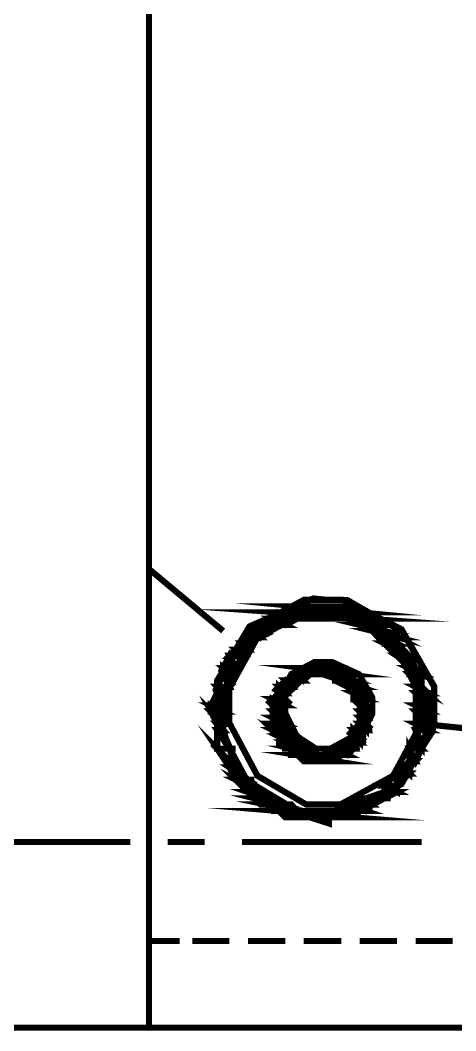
# Model space of a CAD drawing. Extents: x 0 to 210, y 0 to 297.
# Drawn here: x 80.72 to 83.7, y 233.62 to 240.53 of the extents above; entities that cross this region are included whole.
import ezdxf

# ---------------------------------------------------------------- set-up
doc = ezdxf.new("R2010")
doc.units = 0
doc.header["$MEASUREMENT"] = 0
doc.layers.add('C00-00-00-BLACK', color=7, linetype='Continuous')
doc.layers.add('CFF-00-00', color=1, linetype='Continuous')

msp = doc.modelspace()

# ---------------------------------------------------------------- linework, layer by layer
at = {"layer": 'C00-00-00-BLACK', "const_width": 0.0423}
for points in [[(81.6007, 233.641), (81.6007, 253.69)], [(83.5505, 235.844), (83.5505, 235.971), (83.3328, 236.347), (82.9564, 236.564), (82.8312, 236.564), (82.7236, 236.575), (82.2882, 236.384), (82.0663, 236.013), (82.0663, 235.887), (82.0554, 235.781), (82.2456, 235.345), (82.6174, 235.122), (82.743, 235.122), (82.8492, 235.113), (83.2901, 235.282), (83.5395, 235.665), (83.5505, 235.76)], [(83.5505, 235.76), (83.5505, 235.782), (83.5505, 235.829), (83.5505, 235.844)], [(80.2432, 234.91), (81.4737, 234.91)], [(81.7273, 234.91), (81.981, 234.91)], [(82.2357, 234.91), (83.4651, 234.91)], [(81.6007, 234.234), (81.8113, 234.234)], [(81.8967, 234.234), (82.1503, 234.234)], [(82.2773, 234.234), (82.532, 234.234)], [(82.659, 234.234), (82.9151, 234.234)], [(83.0421, 234.234), (83.2954, 234.234)], [(83.4238, 234.234), (83.6771, 234.234)], [(75.7894, 233.641), (89.4457, 233.641)]]:
    msp.add_lwpolyline(points, dxfattribs=at)
for points in [[(83.5505, 235.844), (83.5505, 235.975), (83.3272, 236.365), (82.9222, 236.566), (82.7885, 236.566), (82.6615, 236.566), (82.284, 236.365), (82.0663, 235.975), (82.0663, 235.844), (82.0663, 235.711), (82.284, 235.306), (82.6615, 235.082), (82.7885, 235.082), (82.9222, 235.082), (83.3272, 235.306), (83.5505, 235.711), (83.5505, 235.844)], [(82.9151, 236.521), (82.6188, 236.521), (83.0421, 236.48), (82.9151, 236.521)], [(82.6188, 236.521), (83.0421, 236.48), (82.5334, 236.48), (82.6188, 236.521)], [(82.6188, 236.521), (82.9151, 236.521), (82.5761, 236.521), (82.6188, 236.521)], [(82.8724, 236.521), (82.6188, 236.521), (82.9151, 236.521), (82.8724, 236.521)], [(82.7885, 236.521), (82.8724, 236.521), (82.659, 236.521), (82.7885, 236.521)], [(83.0421, 236.48), (82.4893, 236.48), (83.0848, 236.437), (83.0421, 236.48)], [(83.4651, 235.844), (83.4651, 235.96), (83.2693, 236.307), (82.9084, 236.482), (82.7885, 236.482), (82.6766, 236.482), (82.3419, 236.307), (82.1503, 235.96), (82.1503, 235.844), (82.1503, 235.724), (82.3419, 235.363), (82.6766, 235.166), (82.7885, 235.166), (82.9084, 235.166), (83.2693, 235.363), (83.4651, 235.724), (83.4651, 235.844)], [(83.4651, 235.844), (83.4651, 235.96), (83.2693, 236.307), (82.9084, 236.482), (82.7885, 236.482), (82.6766, 236.482), (82.3419, 236.307), (82.1503, 235.96), (82.1503, 235.844), (82.1503, 235.724), (82.3419, 235.363), (82.6766, 235.166), (82.7885, 235.166), (82.9084, 235.166), (83.2693, 235.363), (83.4651, 235.724), (83.4651, 235.844)], [(82.4466, 236.437), (82.532, 236.394), (82.4039, 236.394), (82.4466, 236.437)], [(82.6163, 236.437), (82.4466, 236.437), (82.532, 236.394), (82.6163, 236.437)], [(82.4893, 236.437), (82.6163, 236.437), (82.4466, 236.437), (82.4893, 236.437)], [(82.4893, 236.48), (83.0848, 236.437), (82.4893, 236.437), (82.4893, 236.48)], [(82.743, 236.437), (82.4893, 236.437), (82.6163, 236.437), (82.743, 236.437)], [(83.0421, 236.48), (82.5334, 236.48), (82.4921, 236.48), (83.0421, 236.48)], [(82.532, 236.48), (83.0421, 236.48), (83.0848, 236.48), (82.532, 236.48)], [(83.0848, 236.437), (82.743, 236.437), (83.0848, 236.437)], [(82.743, 236.437), (83.0848, 236.437), (82.8724, 236.437), (82.743, 236.437)], [(83.1275, 236.437), (82.9991, 236.437), (83.1688, 236.394), (83.1275, 236.437)], [(83.0848, 236.437), (82.8724, 236.437), (83.1275, 236.437), (83.0848, 236.437)], [(82.8724, 236.437), (83.1275, 236.437), (82.9991, 236.437), (82.8724, 236.437)], [(83.0421, 236.394), (83.2115, 236.353), (83.1275, 236.353), (83.0421, 236.394)], [(82.9991, 236.437), (83.1688, 236.394), (83.0421, 236.394), (82.9991, 236.437)], [(82.32, 236.353), (82.3627, 236.31), (82.2773, 236.31), (82.32, 236.353)], [(82.3627, 236.394), (82.4039, 236.353), (82.32, 236.353), (82.3627, 236.394)], [(82.4893, 236.394), (82.3627, 236.394), (82.4039, 236.353), (82.4893, 236.394)], [(82.4438, 236.394), (82.4893, 236.394), (82.4011, 236.394), (82.4438, 236.394)], [(82.532, 236.394), (82.4438, 236.394), (82.4893, 236.394), (82.532, 236.394)], [(83.1688, 236.394), (83.0421, 236.394), (83.2115, 236.353), (83.1688, 236.394)], [(83.1275, 236.353), (83.2954, 236.31), (83.2115, 236.31), (83.1275, 236.353)], [(82.2773, 236.31), (82.2773, 236.267), (82.2357, 236.267), (82.2773, 236.31)], [(82.3627, 236.31), (82.2773, 236.31), (82.2773, 236.267), (82.3627, 236.31)], [(82.4039, 236.353), (82.32, 236.353), (82.3627, 236.31), (82.4039, 236.353)], [(83.2115, 236.353), (83.1275, 236.353), (83.2954, 236.31), (83.2115, 236.353)], [(83.2115, 236.267), (83.3808, 236.183), (83.2954, 236.183), (83.2115, 236.267)], [(83.2954, 236.31), (83.2115, 236.31), (83.2954, 236.267), (83.2954, 236.31)], [(83.2954, 236.183), (83.4238, 236.098), (83.3808, 236.098), (83.2954, 236.183)], [(83.2115, 236.31), (83.2954, 236.267), (83.2115, 236.267), (83.2115, 236.31)], [(82.193, 236.225), (82.2357, 236.183), (82.1503, 236.183), (82.193, 236.225)], [(82.2357, 236.267), (82.2773, 236.225), (82.193, 236.225), (82.2357, 236.267)], [(82.2773, 236.225), (82.193, 236.225), (82.2357, 236.183), (82.2773, 236.225)], [(82.2773, 236.267), (82.2357, 236.267), (82.2773, 236.225), (82.2773, 236.267)], [(83.2954, 236.267), (83.2115, 236.267), (83.3808, 236.183), (83.2954, 236.267)], [(82.1503, 236.183), (82.193, 236.098), (82.1048, 236.098), (82.1503, 236.183)], [(82.2357, 236.183), (82.1503, 236.183), (82.193, 236.098), (82.2357, 236.183)], [(83.3808, 236.183), (83.2954, 236.183), (83.4238, 236.098), (83.3808, 236.183)], [(83.3808, 236.183), (83.2954, 236.183), (83.3808, 236.183)], [(83.2954, 236.183), (83.3808, 236.183), (83.4238, 236.183), (83.2954, 236.183)], [(82.1076, 236.057), (82.1503, 235.971), (82.0663, 235.971), (82.1076, 236.057)], [(82.193, 236.098), (82.1076, 236.098), (82.1503, 236.057), (82.193, 236.098)], [(82.1076, 236.098), (82.1503, 236.057), (82.1076, 236.057), (82.1076, 236.098)], [(82.9151, 236.098), (82.659, 236.098), (82.9578, 236.057), (82.9151, 236.098)], [(83.1275, 235.844), (83.1275, 235.898), (83.0365, 236.057), (82.8506, 236.141), (82.7885, 236.141), (82.7345, 236.141), (82.5733, 236.057), (82.4893, 235.898), (82.4893, 235.844), (82.4893, 235.786), (82.5733, 235.611), (82.7345, 235.505), (82.7885, 235.505), (82.8506, 235.505), (83.0365, 235.611), (83.1275, 235.786), (83.1275, 235.844)], [(83.1275, 235.844), (83.1275, 235.898), (83.0365, 236.057), (82.8506, 236.141), (82.7885, 236.141), (82.7345, 236.141), (82.5733, 236.057), (82.4893, 235.898), (82.4893, 235.844), (82.4893, 235.786), (82.5733, 235.611), (82.7345, 235.505), (82.7885, 235.505), (82.8506, 235.505), (83.0365, 235.611), (83.1275, 235.786), (83.1275, 235.844)], [(83.0848, 235.844), (83.0848, 235.908), (82.8615, 236.098), (82.7885, 236.098), (82.7236, 236.098), (82.532, 235.908), (82.532, 235.844), (82.532, 235.792), (82.6107, 235.634), (82.743, 235.548), (82.7885, 235.548), (82.8407, 235.548), (82.9991, 235.634), (83.0848, 235.792), (83.0848, 235.844)], [(83.0848, 235.844), (83.0848, 235.908), (82.8615, 236.098), (82.7885, 236.098), (82.7236, 236.098), (82.532, 235.908), (82.532, 235.844), (82.532, 235.792), (82.6107, 235.634), (82.743, 235.548), (82.7885, 235.548), (82.8407, 235.548), (82.9991, 235.634), (83.0848, 235.792), (83.0848, 235.844)], [(82.659, 236.098), (82.9578, 236.057), (82.6163, 236.057), (82.659, 236.098)], [(82.6135, 236.057), (82.6562, 236.014), (82.6135, 236.014), (82.6135, 236.057)], [(82.7031, 236.098), (82.8724, 236.098), (82.6615, 236.098), (82.7031, 236.098)], [(82.9151, 236.098), (82.9578, 236.098), (82.6615, 236.098), (82.9151, 236.098)], [(82.9151, 236.098), (82.6615, 236.098), (82.8724, 236.098), (82.9151, 236.098)], [(82.743, 236.098), (82.8312, 236.098), (82.7003, 236.098), (82.743, 236.098)], [(82.8312, 236.098), (82.7031, 236.098), (82.8724, 236.098), (82.8312, 236.098)], [(82.743, 236.098), (82.8312, 236.098), (82.8724, 236.098), (82.743, 236.098)], [(82.8312, 236.098), (82.743, 236.098), (82.8312, 236.098)], [(83.4238, 236.098), (83.3808, 236.098), (83.4651, 236.057), (83.4238, 236.098)], [(83.3808, 236.057), (83.4651, 235.971), (83.4238, 235.971), (83.3808, 236.057)], [(83.3808, 236.098), (83.4651, 236.057), (83.3808, 236.057), (83.3808, 236.098)], [(82.1503, 236.057), (82.1076, 236.057), (82.1503, 235.971), (82.1503, 236.057)], [(82.532, 236.014), (82.5733, 235.971), (82.4893, 235.971), (82.532, 236.014)], [(82.6163, 236.014), (82.532, 236.014), (82.5733, 235.971), (82.6163, 236.014)], [(82.5733, 236.014), (82.659, 236.014), (82.532, 236.014), (82.5733, 236.014)], [(82.6163, 236.014), (82.659, 236.014), (82.532, 236.014), (82.6163, 236.014)], [(82.6163, 236.014), (82.532, 236.014), (82.659, 236.014), (82.6163, 236.014)], [(82.9578, 236.057), (82.6163, 236.057), (82.5733, 236.057), (82.9578, 236.057)], [(82.955, 236.057), (82.9966, 236.057), (82.5733, 236.057), (82.955, 236.057)], [(82.955, 236.057), (82.5733, 236.057), (82.955, 236.057)], [(82.7003, 236.057), (82.743, 236.057), (82.5733, 236.057), (82.7003, 236.057)], [(82.7003, 236.057), (82.5733, 236.057), (82.7885, 236.057), (82.7003, 236.057)], [(82.659, 236.014), (82.5733, 236.014), (82.659, 236.014)], [(82.7003, 236.057), (82.6135, 236.057), (82.6562, 236.014), (82.7003, 236.057)], [(82.6163, 236.057), (82.955, 236.057), (82.9966, 236.057), (82.6163, 236.057)], [(82.9991, 236.057), (82.8724, 236.057), (82.9991, 236.014), (82.9991, 236.057)], [(82.9578, 236.057), (82.7885, 236.057), (82.9578, 236.057)], [(82.7885, 236.057), (82.9578, 236.057), (82.8312, 236.057), (82.7885, 236.057)], [(82.9991, 236.014), (82.9151, 236.014), (83.0421, 235.971), (82.9991, 236.014)], [(82.9578, 236.057), (82.8283, 236.057), (82.9991, 236.057), (82.9578, 236.057)], [(82.8283, 236.057), (82.9991, 236.057), (82.8724, 236.057), (82.8283, 236.057)], [(82.9151, 236.014), (83.0421, 235.971), (82.9578, 235.971), (82.9151, 236.014)], [(82.8724, 236.057), (82.9991, 236.014), (82.8724, 236.014), (82.8724, 236.057)], [(82.9991, 236.014), (82.8724, 236.014), (82.9991, 236.014)], [(82.8724, 236.014), (82.9991, 236.014), (82.9151, 236.014), (82.8724, 236.014)], [(82.9578, 235.971), (83.0421, 235.928), (82.9991, 235.928), (82.9578, 235.971)], [(83.4651, 236.057), (83.3808, 236.057), (83.4651, 235.971), (83.4651, 236.057)], [(82.0663, 235.928), (82.1076, 235.844), (82.0237, 235.844), (82.0663, 235.928)], [(82.1503, 235.971), (82.0663, 235.971), (82.1076, 235.928), (82.1503, 235.971)], [(82.0663, 235.971), (82.1076, 235.928), (82.0663, 235.928), (82.0663, 235.971)], [(82.5733, 235.971), (82.4893, 235.971), (82.532, 235.928), (82.5733, 235.971)], [(82.4893, 235.971), (82.532, 235.928), (82.4893, 235.928), (82.4893, 235.971)], [(82.5733, 235.971), (82.4893, 235.971), (82.5733, 235.971)], [(82.4893, 235.971), (82.5733, 235.971), (82.6163, 235.971), (82.4893, 235.971)], [(83.0421, 235.971), (82.9578, 235.971), (83.0421, 235.928), (83.0421, 235.971)], [(83.0421, 235.971), (82.9578, 235.971), (83.0421, 235.971)], [(82.9578, 235.971), (83.0421, 235.971), (83.0848, 235.971), (82.9578, 235.971)], [(83.4651, 235.971), (83.4238, 235.971), (83.5078, 235.928), (83.4651, 235.971)], [(83.4238, 235.971), (83.5078, 235.928), (83.4238, 235.928), (83.4238, 235.971)], [(83.4238, 235.928), (83.5078, 235.844), (83.4238, 235.844), (83.4238, 235.928)], [(82.0237, 235.802), (82.1076, 235.718), (82.0663, 235.718), (82.0237, 235.802)], [(82.1076, 235.928), (82.0663, 235.928), (82.1076, 235.844), (82.1076, 235.928)], [(82.532, 235.887), (82.4466, 235.887), (82.532, 235.844), (82.532, 235.887)], [(82.4893, 235.928), (82.532, 235.887), (82.4466, 235.887), (82.4893, 235.928)], [(82.4466, 235.887), (82.532, 235.844), (82.4466, 235.844), (82.4466, 235.887)], [(82.532, 235.928), (82.4893, 235.928), (82.532, 235.887), (82.532, 235.928)], [(82.4893, 235.928), (82.532, 235.928), (82.5733, 235.928), (82.4893, 235.928)], [(82.532, 235.928), (82.5733, 235.928), (82.4893, 235.928), (82.532, 235.928)], [(83.0848, 235.928), (82.9991, 235.928), (83.0848, 235.887), (83.0848, 235.928)], [(82.9991, 235.928), (83.0848, 235.887), (82.9991, 235.887), (82.9991, 235.928)], [(83.0848, 235.928), (83.1275, 235.928), (82.9991, 235.928), (83.0848, 235.928)], [(83.0848, 235.928), (82.9991, 235.928), (83.0421, 235.928), (83.0848, 235.928)], [(83.0848, 235.887), (82.9991, 235.887), (83.0848, 235.887)], [(82.9991, 235.887), (83.0848, 235.887), (83.0421, 235.887), (82.9991, 235.887)], [(83.0848, 235.887), (83.0421, 235.887), (83.0848, 235.844), (83.0848, 235.887)], [(83.0421, 235.887), (83.0848, 235.844), (83.0421, 235.844), (83.0421, 235.887)], [(83.5078, 235.928), (83.4238, 235.928), (83.5078, 235.844), (83.5078, 235.928)], [(82.1076, 235.844), (82.0237, 235.844), (82.1076, 235.802), (82.1076, 235.844)], [(82.0237, 235.844), (82.1076, 235.802), (82.0237, 235.802), (82.0237, 235.844)], [(82.532, 235.844), (82.4466, 235.844), (82.4893, 235.802), (82.532, 235.844)], [(82.4466, 235.844), (82.4893, 235.802), (82.4466, 235.802), (82.4466, 235.844)], [(82.4466, 235.844), (82.532, 235.844), (82.5733, 235.844), (82.4466, 235.844)], [(82.532, 235.844), (82.5733, 235.844), (82.4466, 235.844), (82.532, 235.844)], [(82.4466, 235.802), (82.4893, 235.76), (82.4466, 235.76), (82.4466, 235.802)], [(83.0848, 235.844), (83.0421, 235.844), (83.0848, 235.802), (83.0848, 235.844)], [(83.0421, 235.844), (83.0848, 235.802), (83.0421, 235.802), (83.0421, 235.844)], [(83.0421, 235.802), (83.0848, 235.76), (83.0421, 235.76), (83.0421, 235.802)], [(83.5078, 235.844), (83.4238, 235.844), (83.5078, 235.802), (83.5078, 235.844)], [(83.4238, 235.844), (83.5078, 235.802), (83.4238, 235.802), (83.4238, 235.844)], [(83.4238, 235.802), (83.5078, 235.718), (83.4238, 235.718), (83.4238, 235.802)], [(82.1076, 235.802), (82.0237, 235.802), (82.1076, 235.718), (82.1076, 235.802)], [(82.0663, 235.718), (82.1076, 235.675), (82.0663, 235.675), (82.0663, 235.718)], [(82.4893, 235.76), (82.4466, 235.76), (82.532, 235.718), (82.4893, 235.76)], [(82.4893, 235.802), (82.4466, 235.802), (82.4893, 235.76), (82.4893, 235.802)], [(82.4893, 235.802), (82.4466, 235.802), (82.4893, 235.802)], [(82.4466, 235.802), (82.4893, 235.802), (82.532, 235.802), (82.4466, 235.802)], [(82.4466, 235.76), (82.532, 235.718), (82.4466, 235.718), (82.4466, 235.76)], [(83.0848, 235.802), (83.0421, 235.802), (83.0848, 235.76), (83.0848, 235.802)], [(83.0848, 235.76), (83.0421, 235.76), (83.0848, 235.718), (83.0848, 235.76)], [(83.0848, 235.802), (83.0421, 235.802), (83.0848, 235.802)], [(83.0421, 235.802), (83.0848, 235.802), (83.1275, 235.802), (83.0421, 235.802)], [(83.0421, 235.76), (83.0848, 235.718), (83.0421, 235.718), (83.0421, 235.76)], [(83.0848, 235.76), (83.0421, 235.76), (83.0848, 235.76)], [(83.0421, 235.76), (83.0848, 235.76), (83.1275, 235.76), (83.0421, 235.76)], [(83.5078, 235.802), (83.4238, 235.802), (83.5078, 235.718), (83.5078, 235.802)], [(83.4238, 235.675), (83.4651, 235.591), (83.4238, 235.591), (83.4238, 235.675)], [(82.0663, 235.548), (82.193, 235.421), (82.1503, 235.421), (82.0663, 235.548)], [(82.1076, 235.718), (82.0663, 235.718), (82.1076, 235.675), (82.1076, 235.718)], [(82.1076, 235.675), (82.0663, 235.675), (82.1503, 235.548), (82.1076, 235.675)], [(82.0663, 235.675), (82.1503, 235.548), (82.0663, 235.548), (82.0663, 235.675)], [(82.4466, 235.675), (82.532, 235.632), (82.4893, 235.632), (82.4466, 235.675)], [(82.532, 235.718), (82.4466, 235.718), (82.532, 235.675), (82.532, 235.718)], [(82.532, 235.675), (82.4466, 235.675), (82.532, 235.632), (82.532, 235.675)], [(82.4466, 235.718), (82.532, 235.675), (82.4466, 235.675), (82.4466, 235.718)], [(82.4466, 235.675), (82.532, 235.675), (82.5733, 235.675), (82.4466, 235.675)], [(82.532, 235.675), (82.5733, 235.675), (82.4466, 235.675), (82.532, 235.675)], [(83.0421, 235.718), (83.0848, 235.675), (82.9991, 235.675), (83.0421, 235.718)], [(83.0848, 235.675), (82.9991, 235.675), (83.0421, 235.632), (83.0848, 235.675)], [(82.9991, 235.675), (83.0421, 235.632), (82.9991, 235.632), (82.9991, 235.675)], [(82.9991, 235.675), (83.0848, 235.675), (83.1275, 235.675), (82.9991, 235.675)], [(83.0848, 235.675), (83.1275, 235.675), (82.9991, 235.675), (83.0848, 235.675)], [(83.0848, 235.718), (83.0421, 235.718), (83.0848, 235.675), (83.0848, 235.718)], [(83.5078, 235.718), (83.4238, 235.718), (83.5078, 235.675), (83.5078, 235.718)], [(83.5078, 235.675), (83.4238, 235.675), (83.4651, 235.591), (83.5078, 235.675)], [(83.4238, 235.718), (83.5078, 235.675), (83.4238, 235.675), (83.4238, 235.718)], [(82.5733, 235.632), (82.4893, 235.632), (82.5733, 235.591), (82.5733, 235.632)], [(82.4893, 235.632), (82.5733, 235.591), (82.4893, 235.591), (82.4893, 235.632)], [(82.5733, 235.632), (82.6163, 235.632), (82.4893, 235.632), (82.5733, 235.632)], [(82.5733, 235.632), (82.4893, 235.632), (82.532, 235.632), (82.5733, 235.632)], [(82.532, 235.591), (82.6163, 235.548), (82.532, 235.548), (82.532, 235.591)], [(82.9578, 235.591), (82.9991, 235.548), (82.9151, 235.548), (82.9578, 235.591)], [(82.9991, 235.632), (83.0421, 235.591), (82.9578, 235.591), (82.9991, 235.632)], [(83.0421, 235.632), (82.9991, 235.632), (83.0421, 235.591), (83.0421, 235.632)], [(83.0421, 235.632), (82.9991, 235.632), (83.0421, 235.632)], [(82.9991, 235.632), (83.0421, 235.632), (83.0848, 235.632), (82.9991, 235.632)], [(83.4238, 235.591), (83.4651, 235.548), (83.3808, 235.548), (83.4238, 235.591)], [(83.3808, 235.548), (83.4238, 235.463), (83.3808, 235.463), (83.3808, 235.548)], [(82.1503, 235.548), (82.0663, 235.548), (82.193, 235.421), (82.1503, 235.548)], [(82.0663, 235.548), (82.1503, 235.548), (82.193, 235.548), (82.0663, 235.548)], [(82.1503, 235.548), (82.193, 235.548), (82.0663, 235.548), (82.1503, 235.548)], [(82.743, 235.548), (82.5733, 235.548), (82.743, 235.505), (82.743, 235.548)], [(82.6163, 235.591), (82.532, 235.591), (82.6163, 235.548), (82.6163, 235.591)], [(82.5733, 235.591), (82.4893, 235.591), (82.6163, 235.591), (82.5733, 235.591)], [(82.4893, 235.591), (82.6163, 235.591), (82.532, 235.591), (82.4893, 235.591)], [(82.659, 235.548), (82.5292, 235.548), (82.7003, 235.548), (82.659, 235.548)], [(82.5292, 235.548), (82.7003, 235.548), (82.5733, 235.548), (82.5292, 235.548)], [(82.659, 235.548), (82.7003, 235.548), (82.532, 235.548), (82.659, 235.548)], [(82.659, 235.548), (82.532, 235.548), (82.6163, 235.548), (82.659, 235.548)], [(82.5733, 235.548), (82.743, 235.505), (82.5733, 235.505), (82.5733, 235.548)], [(82.743, 235.548), (82.7857, 235.548), (82.5733, 235.548), (82.743, 235.548)], [(82.743, 235.548), (82.5733, 235.548), (82.7003, 235.548), (82.743, 235.548)], [(82.8724, 235.548), (82.9578, 235.505), (82.7885, 235.505), (82.8724, 235.548)], [(82.9991, 235.548), (82.8724, 235.548), (82.9578, 235.505), (82.9991, 235.548)], [(82.9151, 235.548), (82.9991, 235.548), (82.8724, 235.548), (82.9151, 235.548)], [(82.9991, 235.548), (82.8724, 235.548), (82.9991, 235.548)], [(82.8724, 235.548), (82.9991, 235.548), (83.0421, 235.548), (82.8724, 235.548)], [(82.9991, 235.548), (82.9151, 235.548), (82.9991, 235.548)], [(83.0421, 235.591), (82.9578, 235.591), (82.9991, 235.548), (83.0421, 235.591)], [(83.0421, 235.591), (82.9578, 235.591), (83.0421, 235.591)], [(82.9578, 235.591), (83.0421, 235.591), (83.0848, 235.591), (82.9578, 235.591)], [(83.4651, 235.548), (83.3808, 235.548), (83.4238, 235.463), (83.4651, 235.548)], [(83.4651, 235.591), (83.4238, 235.591), (83.4651, 235.548), (83.4651, 235.591)], [(82.1503, 235.421), (82.2773, 235.336), (82.193, 235.336), (82.1503, 235.421)], [(82.9151, 235.505), (82.6163, 235.505), (82.8724, 235.463), (82.9151, 235.505)], [(82.5733, 235.505), (82.743, 235.505), (82.7885, 235.505), (82.5733, 235.505)], [(82.743, 235.505), (82.7885, 235.505), (82.5733, 235.505), (82.743, 235.505)], [(82.9578, 235.505), (82.5733, 235.505), (82.9151, 235.505), (82.9578, 235.505)], [(82.5733, 235.505), (82.9151, 235.505), (82.6163, 235.505), (82.5733, 235.505)], [(82.6163, 235.505), (82.8724, 235.463), (82.659, 235.463), (82.6163, 235.505)], [(82.9151, 235.505), (82.6163, 235.505), (82.9151, 235.505)], [(82.6163, 235.505), (82.9151, 235.505), (82.9578, 235.505), (82.6163, 235.505)], [(82.8724, 235.463), (82.659, 235.463), (82.7003, 235.463), (82.8724, 235.463)], [(82.659, 235.463), (82.8724, 235.463), (82.9151, 235.463), (82.659, 235.463)], [(82.8312, 235.463), (82.743, 235.463), (82.7003, 235.463), (82.8312, 235.463)], [(82.7003, 235.463), (82.8724, 235.463), (82.8312, 235.463), (82.7003, 235.463)], [(82.7885, 235.505), (82.9578, 235.505), (82.743, 235.505), (82.7885, 235.505)], [(82.8312, 235.463), (82.8724, 235.463), (82.743, 235.463), (82.8312, 235.463)], [(82.9578, 235.505), (82.7885, 235.505), (82.9578, 235.505)], [(83.3808, 235.463), (83.3808, 235.421), (83.3381, 235.421), (83.3808, 235.463)], [(83.4238, 235.463), (83.3808, 235.463), (83.3808, 235.421), (83.4238, 235.463)], [(82.193, 235.421), (82.1503, 235.421), (82.2773, 235.336), (82.193, 235.421)], [(82.193, 235.421), (82.1503, 235.421), (82.193, 235.421)], [(82.1503, 235.421), (82.193, 235.421), (82.2357, 235.421), (82.1503, 235.421)], [(83.2954, 235.379), (83.2954, 235.295), (83.2115, 235.295), (83.2954, 235.379)], [(83.3381, 235.421), (83.3808, 235.379), (83.2954, 235.379), (83.3381, 235.421)], [(83.3808, 235.421), (83.3381, 235.421), (83.3808, 235.379), (83.3808, 235.421)], [(82.193, 235.336), (82.3627, 235.252), (82.2773, 235.252), (82.193, 235.336)], [(82.2773, 235.336), (82.193, 235.336), (82.3627, 235.252), (82.2773, 235.336)], [(82.2773, 235.336), (82.193, 235.336), (82.2773, 235.336)], [(82.193, 235.336), (82.2773, 235.336), (82.32, 235.336), (82.193, 235.336)], [(83.3808, 235.379), (83.2954, 235.379), (83.2954, 235.295), (83.3808, 235.379)], [(82.2773, 235.252), (82.4039, 235.209), (82.32, 235.209), (82.2773, 235.252)], [(83.2115, 235.252), (83.2115, 235.209), (83.0848, 235.209), (83.2115, 235.252)], [(83.2954, 235.295), (83.2115, 235.295), (83.2954, 235.252), (83.2954, 235.295)], [(83.2115, 235.295), (83.2954, 235.252), (83.2115, 235.252), (83.2115, 235.295)], [(82.3627, 235.252), (82.2773, 235.252), (82.4039, 235.209), (82.3627, 235.252)], [(82.4039, 235.209), (82.32, 235.209), (82.4893, 235.166), (82.4039, 235.209)], [(82.32, 235.209), (82.4893, 235.166), (82.3627, 235.166), (82.32, 235.209)], [(83.0848, 235.209), (83.1275, 235.166), (82.9578, 235.166), (83.0848, 235.209)], [(83.2115, 235.209), (83.0848, 235.209), (83.1275, 235.166), (83.2115, 235.209)], [(83.2115, 235.209), (83.0848, 235.209), (83.2115, 235.209)], [(83.0848, 235.209), (83.2115, 235.209), (83.2541, 235.209), (83.0848, 235.209)], [(83.2954, 235.252), (83.2115, 235.252), (83.2115, 235.209), (83.2954, 235.252)], [(83.0421, 235.122), (82.4893, 235.122), (82.9991, 235.079), (83.0421, 235.122)], [(82.5733, 235.166), (82.4039, 235.166), (82.6163, 235.122), (82.5733, 235.166)], [(82.4039, 235.166), (82.6163, 235.122), (82.4466, 235.122), (82.4039, 235.166)], [(82.4893, 235.166), (82.3627, 235.166), (82.5761, 235.166), (82.4893, 235.166)], [(82.3627, 235.166), (82.5761, 235.166), (82.4039, 235.166), (82.3627, 235.166)], [(82.6163, 235.122), (82.4466, 235.122), (82.7003, 235.122), (82.6163, 235.122)], [(82.4466, 235.122), (82.7003, 235.122), (82.4893, 235.122), (82.4466, 235.122)], [(82.4893, 235.122), (82.9991, 235.079), (82.532, 235.079), (82.4893, 235.122)], [(82.743, 235.122), (82.7857, 235.122), (82.4893, 235.122), (82.743, 235.122)], [(82.743, 235.122), (82.4893, 235.122), (82.7003, 235.122), (82.743, 235.122)], [(82.8724, 235.122), (83.0421, 235.122), (82.743, 235.122), (82.8724, 235.122)], [(82.9578, 235.166), (83.0848, 235.122), (82.8724, 235.122), (82.9578, 235.166)], [(83.1275, 235.166), (82.9578, 235.166), (83.0848, 235.122), (83.1275, 235.166)], [(83.0848, 235.122), (82.8724, 235.122), (83.0848, 235.122)], [(82.8724, 235.122), (83.0848, 235.122), (83.1275, 235.122), (82.8724, 235.122)], [(83.0848, 235.122), (82.8724, 235.122), (83.0421, 235.122), (83.0848, 235.122)], [(82.9991, 235.079), (82.532, 235.079), (82.9578, 235.079), (82.9991, 235.079)], [(82.532, 235.079), (82.9578, 235.079), (82.5733, 235.079), (82.532, 235.079)], [(82.5733, 235.079), (82.7003, 235.079), (82.8312, 235.079), (82.5733, 235.079)], [(82.5733, 235.079), (82.9578, 235.079), (82.8312, 235.079), (82.5733, 235.079)], [(82.7003, 235.079), (82.8312, 235.079), (82.8312, 235.037), (82.7003, 235.079)]]:
    msp.add_lwpolyline(points, close=True, dxfattribs=at)
at = {"layer": 'C00-00-00-BLACK'}
for points in [[(82.6188, 236.521), (83.0421, 236.48), (82.5334, 236.48), (82.6188, 236.521)], [(82.6188, 236.521), (82.9151, 236.521), (82.5761, 236.521), (82.6188, 236.521)], [(82.8724, 236.521), (82.6188, 236.521), (82.9151, 236.521), (82.8724, 236.521)], [(82.9151, 236.521), (82.6188, 236.521), (83.0421, 236.48), (82.9151, 236.521)], [(82.7885, 236.521), (82.8724, 236.521), (82.659, 236.521), (82.7885, 236.521)], [(83.0421, 236.48), (82.4893, 236.48), (83.0848, 236.437), (83.0421, 236.48)], [(82.4893, 236.48), (83.0848, 236.437), (82.4893, 236.437), (82.4893, 236.48)], [(83.0421, 236.48), (82.5334, 236.48), (82.4921, 236.48), (83.0421, 236.48)], [(82.532, 236.48), (83.0421, 236.48), (83.0848, 236.48), (82.532, 236.48)], [(82.3627, 236.394), (82.4039, 236.353), (82.32, 236.353), (82.3627, 236.394)], [(82.4893, 236.394), (82.3627, 236.394), (82.4039, 236.353), (82.4893, 236.394)], [(82.4438, 236.394), (82.4893, 236.394), (82.4011, 236.394), (82.4438, 236.394)], [(82.4466, 236.437), (82.532, 236.394), (82.4039, 236.394), (82.4466, 236.437)], [(82.532, 236.394), (82.4438, 236.394), (82.4893, 236.394), (82.532, 236.394)], [(82.4893, 236.437), (82.6163, 236.437), (82.4466, 236.437), (82.4893, 236.437)], [(82.6163, 236.437), (82.4466, 236.437), (82.532, 236.394), (82.6163, 236.437)], [(82.743, 236.437), (82.4893, 236.437), (82.6163, 236.437), (82.743, 236.437)], [(83.0848, 236.437), (82.743, 236.437), (83.0848, 236.437)], [(82.743, 236.437), (83.0848, 236.437), (82.8724, 236.437), (82.743, 236.437)], [(83.0848, 236.437), (82.8724, 236.437), (83.1275, 236.437), (83.0848, 236.437)], [(82.8724, 236.437), (83.1275, 236.437), (82.9991, 236.437), (82.8724, 236.437)], [(83.1275, 236.437), (82.9991, 236.437), (83.1688, 236.394), (83.1275, 236.437)], [(82.9991, 236.437), (83.1688, 236.394), (83.0421, 236.394), (82.9991, 236.437)], [(83.1688, 236.394), (83.0421, 236.394), (83.2115, 236.353), (83.1688, 236.394)], [(83.0421, 236.394), (83.2115, 236.353), (83.1275, 236.353), (83.0421, 236.394)], [(82.32, 236.353), (82.3627, 236.31), (82.2773, 236.31), (82.32, 236.353)], [(82.4039, 236.353), (82.32, 236.353), (82.3627, 236.31), (82.4039, 236.353)], [(83.2115, 236.353), (83.1275, 236.353), (83.2954, 236.31), (83.2115, 236.353)], [(83.1275, 236.353), (83.2954, 236.31), (83.2115, 236.31), (83.1275, 236.353)], [(82.2357, 236.267), (82.2773, 236.225), (82.193, 236.225), (82.2357, 236.267)], [(82.2773, 236.31), (82.2773, 236.267), (82.2357, 236.267), (82.2773, 236.31)], [(82.2773, 236.267), (82.2357, 236.267), (82.2773, 236.225), (82.2773, 236.267)], [(82.3627, 236.31), (82.2773, 236.31), (82.2773, 236.267), (82.3627, 236.31)], [(83.2954, 236.31), (83.2115, 236.31), (83.2954, 236.267), (83.2954, 236.31)], [(83.2115, 236.31), (83.2954, 236.267), (83.2115, 236.267), (83.2115, 236.31)], [(83.2954, 236.267), (83.2115, 236.267), (83.3808, 236.183), (83.2954, 236.267)], [(83.2115, 236.267), (83.3808, 236.183), (83.2954, 236.183), (83.2115, 236.267)], [(82.1503, 236.183), (82.193, 236.098), (82.1048, 236.098), (82.1503, 236.183)], [(82.193, 236.225), (82.2357, 236.183), (82.1503, 236.183), (82.193, 236.225)], [(82.2357, 236.183), (82.1503, 236.183), (82.193, 236.098), (82.2357, 236.183)], [(82.2773, 236.225), (82.193, 236.225), (82.2357, 236.183), (82.2773, 236.225)], [(83.3808, 236.183), (83.2954, 236.183), (83.3808, 236.183)], [(83.2954, 236.183), (83.3808, 236.183), (83.4238, 236.183), (83.2954, 236.183)], [(83.3808, 236.183), (83.2954, 236.183), (83.4238, 236.098), (83.3808, 236.183)], [(83.2954, 236.183), (83.4238, 236.098), (83.3808, 236.098), (83.2954, 236.183)], [(82.1076, 236.057), (82.1503, 235.971), (82.0663, 235.971), (82.1076, 236.057)], [(82.193, 236.098), (82.1076, 236.098), (82.1503, 236.057), (82.193, 236.098)], [(82.1076, 236.098), (82.1503, 236.057), (82.1076, 236.057), (82.1076, 236.098)], [(82.1503, 236.057), (82.1076, 236.057), (82.1503, 235.971), (82.1503, 236.057)], [(82.9578, 236.057), (82.6163, 236.057), (82.5733, 236.057), (82.9578, 236.057)], [(82.955, 236.057), (82.9966, 236.057), (82.5733, 236.057), (82.955, 236.057)], [(82.955, 236.057), (82.5733, 236.057), (82.955, 236.057)], [(82.7003, 236.057), (82.743, 236.057), (82.5733, 236.057), (82.7003, 236.057)], [(82.7003, 236.057), (82.5733, 236.057), (82.7885, 236.057), (82.7003, 236.057)], [(82.7003, 236.057), (82.6135, 236.057), (82.6562, 236.014), (82.7003, 236.057)], [(82.6135, 236.057), (82.6562, 236.014), (82.6135, 236.014), (82.6135, 236.057)], [(82.659, 236.098), (82.9578, 236.057), (82.6163, 236.057), (82.659, 236.098)], [(82.6163, 236.057), (82.955, 236.057), (82.9966, 236.057), (82.6163, 236.057)], [(82.9151, 236.098), (82.659, 236.098), (82.9578, 236.057), (82.9151, 236.098)], [(82.7031, 236.098), (82.8724, 236.098), (82.6615, 236.098), (82.7031, 236.098)], [(82.9151, 236.098), (82.9578, 236.098), (82.6615, 236.098), (82.9151, 236.098)], [(82.9151, 236.098), (82.6615, 236.098), (82.8724, 236.098), (82.9151, 236.098)], [(82.743, 236.098), (82.8312, 236.098), (82.7003, 236.098), (82.743, 236.098)], [(82.8312, 236.098), (82.7031, 236.098), (82.8724, 236.098), (82.8312, 236.098)], [(82.743, 236.098), (82.8312, 236.098), (82.8724, 236.098), (82.743, 236.098)], [(82.8312, 236.098), (82.743, 236.098), (82.8312, 236.098)], [(82.9578, 236.057), (82.7885, 236.057), (82.9578, 236.057)], [(82.7885, 236.057), (82.9578, 236.057), (82.8312, 236.057), (82.7885, 236.057)], [(82.9578, 236.057), (82.8283, 236.057), (82.9991, 236.057), (82.9578, 236.057)], [(82.8283, 236.057), (82.9991, 236.057), (82.8724, 236.057), (82.8283, 236.057)], [(82.9991, 236.057), (82.8724, 236.057), (82.9991, 236.014), (82.9991, 236.057)], [(82.8724, 236.057), (82.9991, 236.014), (82.8724, 236.014), (82.8724, 236.057)], [(83.4238, 236.098), (83.3808, 236.098), (83.4651, 236.057), (83.4238, 236.098)], [(83.3808, 236.098), (83.4651, 236.057), (83.3808, 236.057), (83.3808, 236.098)], [(83.4651, 236.057), (83.3808, 236.057), (83.4651, 235.971), (83.4651, 236.057)], [(83.3808, 236.057), (83.4651, 235.971), (83.4238, 235.971), (83.3808, 236.057)], [(82.1503, 235.971), (82.0663, 235.971), (82.1076, 235.928), (82.1503, 235.971)], [(82.0663, 235.971), (82.1076, 235.928), (82.0663, 235.928), (82.0663, 235.971)], [(82.532, 236.014), (82.5733, 235.971), (82.4893, 235.971), (82.532, 236.014)], [(82.5733, 235.971), (82.4893, 235.971), (82.5733, 235.971)], [(82.4893, 235.971), (82.5733, 235.971), (82.6163, 235.971), (82.4893, 235.971)], [(82.5733, 235.971), (82.4893, 235.971), (82.532, 235.928), (82.5733, 235.971)], [(82.4893, 235.971), (82.532, 235.928), (82.4893, 235.928), (82.4893, 235.971)], [(82.5733, 236.014), (82.659, 236.014), (82.532, 236.014), (82.5733, 236.014)], [(82.6163, 236.014), (82.659, 236.014), (82.532, 236.014), (82.6163, 236.014)], [(82.6163, 236.014), (82.532, 236.014), (82.659, 236.014), (82.6163, 236.014)], [(82.6163, 236.014), (82.532, 236.014), (82.5733, 235.971), (82.6163, 236.014)], [(82.659, 236.014), (82.5733, 236.014), (82.659, 236.014)], [(82.9991, 236.014), (82.8724, 236.014), (82.9991, 236.014)], [(82.8724, 236.014), (82.9991, 236.014), (82.9151, 236.014), (82.8724, 236.014)], [(82.9991, 236.014), (82.9151, 236.014), (83.0421, 235.971), (82.9991, 236.014)], [(82.9151, 236.014), (83.0421, 235.971), (82.9578, 235.971), (82.9151, 236.014)], [(83.0421, 235.971), (82.9578, 235.971), (83.0421, 235.971)], [(82.9578, 235.971), (83.0421, 235.971), (83.0848, 235.971), (82.9578, 235.971)], [(83.0421, 235.971), (82.9578, 235.971), (83.0421, 235.928), (83.0421, 235.971)], [(82.9578, 235.971), (83.0421, 235.928), (82.9991, 235.928), (82.9578, 235.971)], [(83.4651, 235.971), (83.4238, 235.971), (83.5078, 235.928), (83.4651, 235.971)], [(83.4238, 235.971), (83.5078, 235.928), (83.4238, 235.928), (83.4238, 235.971)], [(82.0663, 235.928), (82.1076, 235.844), (82.0237, 235.844), (82.0663, 235.928)], [(82.1076, 235.928), (82.0663, 235.928), (82.1076, 235.844), (82.1076, 235.928)], [(82.4893, 235.928), (82.532, 235.887), (82.4466, 235.887), (82.4893, 235.928)], [(82.4893, 235.928), (82.532, 235.928), (82.5733, 235.928), (82.4893, 235.928)], [(82.532, 235.928), (82.5733, 235.928), (82.4893, 235.928), (82.532, 235.928)], [(82.532, 235.928), (82.4893, 235.928), (82.532, 235.887), (82.532, 235.928)], [(83.0848, 235.928), (83.1275, 235.928), (82.9991, 235.928), (83.0848, 235.928)], [(83.0848, 235.928), (82.9991, 235.928), (83.0421, 235.928), (83.0848, 235.928)], [(83.0848, 235.928), (82.9991, 235.928), (83.0848, 235.887), (83.0848, 235.928)], [(82.9991, 235.928), (83.0848, 235.887), (82.9991, 235.887), (82.9991, 235.928)], [(83.5078, 235.928), (83.4238, 235.928), (83.5078, 235.844), (83.5078, 235.928)], [(83.4238, 235.928), (83.5078, 235.844), (83.4238, 235.844), (83.4238, 235.928)], [(82.1076, 235.844), (82.0237, 235.844), (82.1076, 235.802), (82.1076, 235.844)], [(82.0237, 235.844), (82.1076, 235.802), (82.0237, 235.802), (82.0237, 235.844)], [(82.532, 235.887), (82.4466, 235.887), (82.532, 235.844), (82.532, 235.887)], [(82.4466, 235.887), (82.532, 235.844), (82.4466, 235.844), (82.4466, 235.887)], [(82.4466, 235.844), (82.532, 235.844), (82.5733, 235.844), (82.4466, 235.844)], [(82.532, 235.844), (82.5733, 235.844), (82.4466, 235.844), (82.532, 235.844)], [(82.532, 235.844), (82.4466, 235.844), (82.4893, 235.802), (82.532, 235.844)], [(82.4466, 235.844), (82.4893, 235.802), (82.4466, 235.802), (82.4466, 235.844)], [(83.0848, 235.887), (82.9991, 235.887), (83.0848, 235.887)], [(82.9991, 235.887), (83.0848, 235.887), (83.0421, 235.887), (82.9991, 235.887)], [(83.0848, 235.887), (83.0421, 235.887), (83.0848, 235.844), (83.0848, 235.887)], [(83.0421, 235.887), (83.0848, 235.844), (83.0421, 235.844), (83.0421, 235.887)], [(83.0848, 235.844), (83.0421, 235.844), (83.0848, 235.802), (83.0848, 235.844)], [(83.0421, 235.844), (83.0848, 235.802), (83.0421, 235.802), (83.0421, 235.844)], [(83.5078, 235.844), (83.4238, 235.844), (83.5078, 235.802), (83.5078, 235.844)], [(83.4238, 235.844), (83.5078, 235.802), (83.4238, 235.802), (83.4238, 235.844)], [(82.1076, 235.802), (82.0237, 235.802), (82.1076, 235.718), (82.1076, 235.802)], [(82.0237, 235.802), (82.1076, 235.718), (82.0663, 235.718), (82.0237, 235.802)], [(82.4893, 235.802), (82.4466, 235.802), (82.4893, 235.802)], [(82.4466, 235.802), (82.4893, 235.802), (82.532, 235.802), (82.4466, 235.802)], [(82.4893, 235.802), (82.4466, 235.802), (82.4893, 235.76), (82.4893, 235.802)], [(82.4466, 235.802), (82.4893, 235.76), (82.4466, 235.76), (82.4466, 235.802)], [(82.4893, 235.76), (82.4466, 235.76), (82.532, 235.718), (82.4893, 235.76)], [(82.4466, 235.76), (82.532, 235.718), (82.4466, 235.718), (82.4466, 235.76)], [(83.0848, 235.802), (83.0421, 235.802), (83.0848, 235.802)], [(83.0421, 235.802), (83.0848, 235.802), (83.1275, 235.802), (83.0421, 235.802)], [(83.0848, 235.802), (83.0421, 235.802), (83.0848, 235.76), (83.0848, 235.802)], [(83.0421, 235.802), (83.0848, 235.76), (83.0421, 235.76), (83.0421, 235.802)], [(83.0848, 235.76), (83.0421, 235.76), (83.0848, 235.76)], [(83.0421, 235.76), (83.0848, 235.76), (83.1275, 235.76), (83.0421, 235.76)], [(83.0848, 235.76), (83.0421, 235.76), (83.0848, 235.718), (83.0848, 235.76)], [(83.0421, 235.76), (83.0848, 235.718), (83.0421, 235.718), (83.0421, 235.76)], [(83.5078, 235.802), (83.4238, 235.802), (83.5078, 235.718), (83.5078, 235.802)], [(83.4238, 235.802), (83.5078, 235.718), (83.4238, 235.718), (83.4238, 235.802)], [(82.1076, 235.718), (82.0663, 235.718), (82.1076, 235.675), (82.1076, 235.718)], [(82.0663, 235.718), (82.1076, 235.675), (82.0663, 235.675), (82.0663, 235.718)], [(82.532, 235.718), (82.4466, 235.718), (82.532, 235.675), (82.532, 235.718)], [(82.4466, 235.718), (82.532, 235.675), (82.4466, 235.675), (82.4466, 235.718)], [(83.0421, 235.718), (83.0848, 235.675), (82.9991, 235.675), (83.0421, 235.718)], [(83.0848, 235.718), (83.0421, 235.718), (83.0848, 235.675), (83.0848, 235.718)], [(83.5078, 235.718), (83.4238, 235.718), (83.5078, 235.675), (83.5078, 235.718)], [(83.4238, 235.718), (83.5078, 235.675), (83.4238, 235.675), (83.4238, 235.718)], [(82.1076, 235.675), (82.0663, 235.675), (82.1503, 235.548), (82.1076, 235.675)], [(82.0663, 235.675), (82.1503, 235.548), (82.0663, 235.548), (82.0663, 235.675)], [(82.4466, 235.675), (82.532, 235.675), (82.5733, 235.675), (82.4466, 235.675)], [(82.532, 235.675), (82.5733, 235.675), (82.4466, 235.675), (82.532, 235.675)], [(82.532, 235.675), (82.4466, 235.675), (82.532, 235.632), (82.532, 235.675)], [(82.4466, 235.675), (82.532, 235.632), (82.4893, 235.632), (82.4466, 235.675)], [(82.5733, 235.632), (82.6163, 235.632), (82.4893, 235.632), (82.5733, 235.632)], [(82.5733, 235.632), (82.4893, 235.632), (82.532, 235.632), (82.5733, 235.632)], [(82.5733, 235.632), (82.4893, 235.632), (82.5733, 235.591), (82.5733, 235.632)], [(82.4893, 235.632), (82.5733, 235.591), (82.4893, 235.591), (82.4893, 235.632)], [(82.9991, 235.632), (83.0421, 235.591), (82.9578, 235.591), (82.9991, 235.632)], [(82.9991, 235.675), (83.0848, 235.675), (83.1275, 235.675), (82.9991, 235.675)], [(83.0848, 235.675), (83.1275, 235.675), (82.9991, 235.675), (83.0848, 235.675)], [(83.0848, 235.675), (82.9991, 235.675), (83.0421, 235.632), (83.0848, 235.675)], [(82.9991, 235.675), (83.0421, 235.632), (82.9991, 235.632), (82.9991, 235.675)], [(83.0421, 235.632), (82.9991, 235.632), (83.0421, 235.632)], [(82.9991, 235.632), (83.0421, 235.632), (83.0848, 235.632), (82.9991, 235.632)], [(83.0421, 235.632), (82.9991, 235.632), (83.0421, 235.591), (83.0421, 235.632)], [(83.5078, 235.675), (83.4238, 235.675), (83.4651, 235.591), (83.5078, 235.675)], [(83.4238, 235.675), (83.4651, 235.591), (83.4238, 235.591), (83.4238, 235.675)], [(82.5733, 235.591), (82.4893, 235.591), (82.6163, 235.591), (82.5733, 235.591)], [(82.4893, 235.591), (82.6163, 235.591), (82.532, 235.591), (82.4893, 235.591)], [(82.6163, 235.591), (82.532, 235.591), (82.6163, 235.548), (82.6163, 235.591)], [(82.532, 235.591), (82.6163, 235.548), (82.532, 235.548), (82.532, 235.591)], [(82.9578, 235.591), (82.9991, 235.548), (82.9151, 235.548), (82.9578, 235.591)], [(83.0421, 235.591), (82.9578, 235.591), (83.0421, 235.591)], [(82.9578, 235.591), (83.0421, 235.591), (83.0848, 235.591), (82.9578, 235.591)], [(83.0421, 235.591), (82.9578, 235.591), (82.9991, 235.548), (83.0421, 235.591)], [(83.4238, 235.591), (83.4651, 235.548), (83.3808, 235.548), (83.4238, 235.591)], [(83.4651, 235.591), (83.4238, 235.591), (83.4651, 235.548), (83.4651, 235.591)], [(82.0663, 235.548), (82.1503, 235.548), (82.193, 235.548), (82.0663, 235.548)], [(82.1503, 235.548), (82.193, 235.548), (82.0663, 235.548), (82.1503, 235.548)], [(82.1503, 235.548), (82.0663, 235.548), (82.193, 235.421), (82.1503, 235.548)], [(82.0663, 235.548), (82.193, 235.421), (82.1503, 235.421), (82.0663, 235.548)], [(82.659, 235.548), (82.5292, 235.548), (82.7003, 235.548), (82.659, 235.548)], [(82.5292, 235.548), (82.7003, 235.548), (82.5733, 235.548), (82.5292, 235.548)], [(82.659, 235.548), (82.7003, 235.548), (82.532, 235.548), (82.659, 235.548)], [(82.659, 235.548), (82.532, 235.548), (82.6163, 235.548), (82.659, 235.548)], [(82.743, 235.548), (82.7857, 235.548), (82.5733, 235.548), (82.743, 235.548)], [(82.743, 235.548), (82.5733, 235.548), (82.7003, 235.548), (82.743, 235.548)], [(82.743, 235.548), (82.5733, 235.548), (82.743, 235.505), (82.743, 235.548)], [(82.5733, 235.548), (82.743, 235.505), (82.5733, 235.505), (82.5733, 235.548)], [(82.5733, 235.505), (82.743, 235.505), (82.7885, 235.505), (82.5733, 235.505)], [(82.743, 235.505), (82.7885, 235.505), (82.5733, 235.505), (82.743, 235.505)], [(82.9578, 235.505), (82.5733, 235.505), (82.9151, 235.505), (82.9578, 235.505)], [(82.5733, 235.505), (82.9151, 235.505), (82.6163, 235.505), (82.5733, 235.505)], [(82.9151, 235.505), (82.6163, 235.505), (82.9151, 235.505)], [(82.6163, 235.505), (82.9151, 235.505), (82.9578, 235.505), (82.6163, 235.505)], [(82.9151, 235.505), (82.6163, 235.505), (82.8724, 235.463), (82.9151, 235.505)], [(82.6163, 235.505), (82.8724, 235.463), (82.659, 235.463), (82.6163, 235.505)], [(82.7885, 235.505), (82.9578, 235.505), (82.743, 235.505), (82.7885, 235.505)], [(82.8724, 235.548), (82.9578, 235.505), (82.7885, 235.505), (82.8724, 235.548)], [(82.9578, 235.505), (82.7885, 235.505), (82.9578, 235.505)], [(82.9151, 235.548), (82.9991, 235.548), (82.8724, 235.548), (82.9151, 235.548)], [(82.9991, 235.548), (82.8724, 235.548), (82.9991, 235.548)], [(82.8724, 235.548), (82.9991, 235.548), (83.0421, 235.548), (82.8724, 235.548)], [(82.9991, 235.548), (82.8724, 235.548), (82.9578, 235.505), (82.9991, 235.548)], [(82.9991, 235.548), (82.9151, 235.548), (82.9991, 235.548)], [(83.4651, 235.548), (83.3808, 235.548), (83.4238, 235.463), (83.4651, 235.548)], [(83.3808, 235.548), (83.4238, 235.463), (83.3808, 235.463), (83.3808, 235.548)], [(82.193, 235.421), (82.1503, 235.421), (82.193, 235.421)], [(82.1503, 235.421), (82.193, 235.421), (82.2357, 235.421), (82.1503, 235.421)], [(82.193, 235.421), (82.1503, 235.421), (82.2773, 235.336), (82.193, 235.421)], [(82.1503, 235.421), (82.2773, 235.336), (82.193, 235.336), (82.1503, 235.421)], [(82.8724, 235.463), (82.659, 235.463), (82.7003, 235.463), (82.8724, 235.463)], [(82.659, 235.463), (82.8724, 235.463), (82.9151, 235.463), (82.659, 235.463)], [(82.8312, 235.463), (82.743, 235.463), (82.7003, 235.463), (82.8312, 235.463)], [(82.7003, 235.463), (82.8724, 235.463), (82.8312, 235.463), (82.7003, 235.463)], [(82.8312, 235.463), (82.8724, 235.463), (82.743, 235.463), (82.8312, 235.463)], [(83.3381, 235.421), (83.3808, 235.379), (83.2954, 235.379), (83.3381, 235.421)], [(83.3808, 235.463), (83.3808, 235.421), (83.3381, 235.421), (83.3808, 235.463)], [(83.3808, 235.421), (83.3381, 235.421), (83.3808, 235.379), (83.3808, 235.421)], [(83.4238, 235.463), (83.3808, 235.463), (83.3808, 235.421), (83.4238, 235.463)], [(83.2954, 235.379), (83.2954, 235.295), (83.2115, 235.295), (83.2954, 235.379)], [(83.3808, 235.379), (83.2954, 235.379), (83.2954, 235.295), (83.3808, 235.379)], [(82.2773, 235.336), (82.193, 235.336), (82.2773, 235.336)], [(82.193, 235.336), (82.2773, 235.336), (82.32, 235.336), (82.193, 235.336)], [(82.2773, 235.336), (82.193, 235.336), (82.3627, 235.252), (82.2773, 235.336)], [(82.193, 235.336), (82.3627, 235.252), (82.2773, 235.252), (82.193, 235.336)], [(83.2954, 235.295), (83.2115, 235.295), (83.2954, 235.252), (83.2954, 235.295)], [(83.2115, 235.295), (83.2954, 235.252), (83.2115, 235.252), (83.2115, 235.295)], [(82.3627, 235.252), (82.2773, 235.252), (82.4039, 235.209), (82.3627, 235.252)], [(82.2773, 235.252), (82.4039, 235.209), (82.32, 235.209), (82.2773, 235.252)], [(82.4039, 235.209), (82.32, 235.209), (82.4893, 235.166), (82.4039, 235.209)], [(82.32, 235.209), (82.4893, 235.166), (82.3627, 235.166), (82.32, 235.209)], [(83.0848, 235.209), (83.1275, 235.166), (82.9578, 235.166), (83.0848, 235.209)], [(83.2115, 235.252), (83.2115, 235.209), (83.0848, 235.209), (83.2115, 235.252)], [(83.2115, 235.209), (83.0848, 235.209), (83.2115, 235.209)], [(83.0848, 235.209), (83.2115, 235.209), (83.2541, 235.209), (83.0848, 235.209)], [(83.2115, 235.209), (83.0848, 235.209), (83.1275, 235.166), (83.2115, 235.209)], [(83.2954, 235.252), (83.2115, 235.252), (83.2115, 235.209), (83.2954, 235.252)], [(82.4893, 235.166), (82.3627, 235.166), (82.5761, 235.166), (82.4893, 235.166)], [(82.3627, 235.166), (82.5761, 235.166), (82.4039, 235.166), (82.3627, 235.166)], [(82.5733, 235.166), (82.4039, 235.166), (82.6163, 235.122), (82.5733, 235.166)], [(82.4039, 235.166), (82.6163, 235.122), (82.4466, 235.122), (82.4039, 235.166)], [(82.9578, 235.166), (83.0848, 235.122), (82.8724, 235.122), (82.9578, 235.166)], [(83.1275, 235.166), (82.9578, 235.166), (83.0848, 235.122), (83.1275, 235.166)], [(82.6163, 235.122), (82.4466, 235.122), (82.7003, 235.122), (82.6163, 235.122)], [(82.4466, 235.122), (82.7003, 235.122), (82.4893, 235.122), (82.4466, 235.122)], [(82.743, 235.122), (82.7857, 235.122), (82.4893, 235.122), (82.743, 235.122)], [(82.743, 235.122), (82.4893, 235.122), (82.7003, 235.122), (82.743, 235.122)], [(83.0421, 235.122), (82.4893, 235.122), (82.9991, 235.079), (83.0421, 235.122)], [(82.4893, 235.122), (82.9991, 235.079), (82.532, 235.079), (82.4893, 235.122)], [(82.9991, 235.079), (82.532, 235.079), (82.9578, 235.079), (82.9991, 235.079)], [(82.532, 235.079), (82.9578, 235.079), (82.5733, 235.079), (82.532, 235.079)], [(82.5733, 235.079), (82.7003, 235.079), (82.8312, 235.079), (82.5733, 235.079)], [(82.5733, 235.079), (82.9578, 235.079), (82.8312, 235.079), (82.5733, 235.079)], [(82.7003, 235.079), (82.8312, 235.079), (82.8312, 235.037), (82.7003, 235.079)], [(82.8724, 235.122), (83.0421, 235.122), (82.743, 235.122), (82.8724, 235.122)], [(83.0848, 235.122), (82.8724, 235.122), (83.0848, 235.122)], [(82.8724, 235.122), (83.0848, 235.122), (83.1275, 235.122), (82.8724, 235.122)], [(83.0848, 235.122), (82.8724, 235.122), (83.0421, 235.122), (83.0848, 235.122)]]:
    msp.add_lwpolyline(points, close=True, dxfattribs=at)
at = {"layer": 'CFF-00-00', "const_width": 0.0423}
for points in [[(81.6007, 236.776), (82.1076, 236.353)], [(97.0361, 234.317), (83.4651, 235.718)]]:
    msp.add_lwpolyline(points, dxfattribs=at)

doc.saveas('drawing.dxf')
